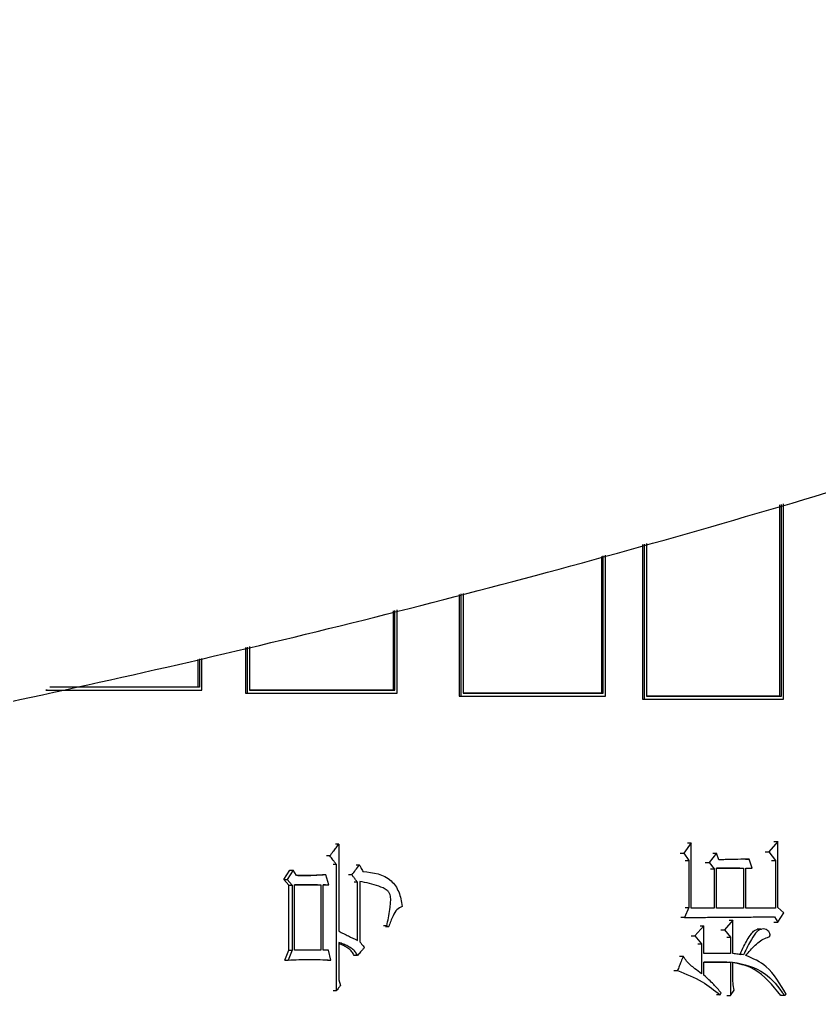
# Model space of a CAD drawing. Header units: millimetres. Extents: x 2371 to 4515, y 843 to 2359.
# Drawn here: x 3261.54 to 3274.73, y 1077.69 to 1093.79 of the extents above; entities that cross this region are included whole.
import ezdxf

# ---------------------------------------------------------------- set-up
doc = ezdxf.new("R2010")
doc.units = ezdxf.units.MM

msp = doc.modelspace()

# ---------------------------------------------------------------- linework, layer by layer
at = {"color": 7, "linetype": 'Continuous', "lineweight": 25}
for p, q in [((3274.077, 1085.783), (3274.077, 1082.629)), ((3274.108, 1082.629), (3274.108, 1085.792)), ((3274.143, 1082.579), (3274.143, 1085.802)), ((3271.815, 1085.13), (3271.815, 1082.579)), ((3271.844, 1085.139), (3271.844, 1082.579)), ((3271.881, 1085.149), (3271.881, 1082.629)), ((3271.136, 1084.934), (3271.136, 1082.679)), ((3271.165, 1082.679), (3271.165, 1084.943)), ((3271.202, 1082.629), (3271.202, 1084.953)), ((3268.818, 1084.315), (3268.818, 1082.629)), ((3268.856, 1084.324), (3268.856, 1082.679)), ((3268.79, 1084.308), (3268.79, 1082.629)), ((3267.701, 1084.037), (3267.701, 1082.729)), ((3267.729, 1082.729), (3267.729, 1084.044)), ((3267.766, 1082.679), (3267.766, 1084.053)), ((3265.266, 1083.432), (3265.266, 1082.679)), ((3265.291, 1083.438), (3265.291, 1082.679)), ((3265.33, 1083.448), (3265.33, 1082.729)), ((3264.477, 1083.236), (3264.477, 1082.779)), ((3264.503, 1083.242), (3264.503, 1082.779)), ((3264.542, 1082.729), (3264.542, 1083.252)), ((3261.969, 1082.729), (3264.516, 1082.729)), ((3261.993, 1082.729), (3261.969, 1082.729)), ((3264.503, 1082.779), (3264.477, 1082.779)), ((3264.516, 1082.729), (3264.542, 1082.729)), ((3267.701, 1082.729), (3267.729, 1082.729)), ((3265.266, 1082.679), (3265.704, 1082.679)), ((3265.266, 1082.679), (3265.291, 1082.679)), ((3265.907, 1082.679), (3267.739, 1082.679)), ((3267.739, 1082.679), (3267.766, 1082.679)), ((3268.79, 1082.629), (3271.172, 1082.629)), ((3268.79, 1082.629), (3268.818, 1082.629)), ((3271.136, 1082.679), (3271.165, 1082.679)), ((3271.172, 1082.629), (3271.202, 1082.629)), ((3271.815, 1082.579), (3274.112, 1082.579)), ((3271.815, 1082.579), (3271.844, 1082.579)), ((3274.077, 1082.629), (3274.108, 1082.629)), ((3274.112, 1082.579), (3274.143, 1082.579)), ((3266.804, 1080.188), (3266.751, 1080.188)), ((3266.804, 1080.188), (3266.804, 1078.749)), ((3272.618, 1080.21), (3272.494, 1080.037)), ((3272.558, 1080.21), (3272.618, 1080.21)), ((3272.618, 1079.128), (3272.618, 1080.21)), ((3274.047, 1080.231), (3273.902, 1080.058)), ((3273.984, 1080.231), (3274.047, 1080.231)), ((3274.047, 1079.139), (3274.047, 1080.231)), ((3266.656, 1079.993), (3266.602, 1079.993)), ((3272.434, 1080.037), (3272.494, 1080.037)), ((3272.494, 1080.037), (3272.58, 1079.918)), ((3273.036, 1080.037), (3272.912, 1079.885)), ((3272.975, 1080.037), (3273.036, 1080.037)), ((3273.074, 1079.928), (3273.036, 1080.037)), ((3273.84, 1080.058), (3273.902, 1080.058)), ((3273.902, 1080.058), (3274.009, 1079.918)), ((3266.763, 1079.853), (3266.71, 1079.853)), ((3266.763, 1077.765), (3266.763, 1079.853)), ((3267.143, 1079.842), (3267.089, 1079.842)), ((3272.519, 1079.918), (3272.58, 1079.918)), ((3272.58, 1079.918), (3272.58, 1079.139)), ((3272.851, 1079.885), (3272.912, 1079.885)), ((3272.912, 1079.885), (3272.997, 1079.777)), ((3273.512, 1079.939), (3273.574, 1079.939)), ((3273.627, 1079.788), (3273.574, 1079.939)), ((3273.946, 1079.918), (3274.009, 1079.918)), ((3274.009, 1079.918), (3274.009, 1079.128)), ((3265.897, 1079.604), (3265.997, 1079.755)), ((3266.049, 1079.755), (3265.949, 1079.604)), ((3265.997, 1079.755), (3266.049, 1079.755)), ((3266.107, 1079.669), (3266.049, 1079.755)), ((3266.589, 1079.68), (3266.536, 1079.68)), ((3266.639, 1079.517), (3266.589, 1079.68)), ((3267.019, 1079.68), (3266.966, 1079.68)), ((3272.936, 1079.777), (3272.997, 1079.777)), ((3272.997, 1079.777), (3272.997, 1079.128)), ((3273.036, 1079.128), (3273.036, 1079.788)), ((3273.036, 1079.788), (3273.482, 1079.788)), ((3273.42, 1079.788), (3273.036, 1079.788)), ((3273.42, 1079.788), (3273.482, 1079.788)), ((3273.482, 1079.788), (3273.482, 1079.128)), ((3273.52, 1079.788), (3273.627, 1079.788)), ((3273.52, 1079.128), (3273.52, 1079.788)), ((3273.565, 1079.788), (3273.627, 1079.788)), ((3265.897, 1079.604), (3265.949, 1079.604)), ((3265.98, 1079.507), (3265.897, 1079.604)), ((3265.949, 1079.604), (3266.032, 1079.507)), ((3265.98, 1079.507), (3266.032, 1079.507)), ((3265.98, 1078.436), (3265.98, 1079.507)), ((3266.032, 1079.507), (3266.032, 1078.436)), ((3266.074, 1078.436), (3266.074, 1079.517)), ((3266.074, 1079.517), (3266.506, 1079.517)), ((3266.453, 1079.517), (3266.074, 1079.517)), ((3266.453, 1079.517), (3266.506, 1079.517)), ((3266.506, 1079.517), (3266.506, 1078.436)), ((3266.548, 1078.436), (3266.548, 1079.517)), ((3266.548, 1079.517), (3266.639, 1079.517)), ((3266.586, 1079.517), (3266.548, 1079.517)), ((3266.586, 1079.517), (3266.639, 1079.517)), ((3267.11, 1079.561), (3267.056, 1079.561)), ((3267.11, 1078.598), (3267.11, 1079.561)), ((3267.151, 1079.571), (3267.151, 1078.576)), ((3272.58, 1079.139), (3272.51, 1078.977)), ((3272.997, 1079.128), (3272.618, 1079.128)), ((3273.482, 1079.128), (3273.036, 1079.128)), ((3274.009, 1079.128), (3273.52, 1079.128)), ((3274.146, 1079.052), (3274.047, 1079.139)), ((3274.047, 1078.901), (3274.146, 1079.052)), ((3272.51, 1078.977), (3272.449, 1078.977)), ((3273.305, 1078.933), (3273.167, 1078.771)), ((3273.244, 1078.933), (3273.305, 1078.933)), ((3273.305, 1078.382), (3273.305, 1078.933)), ((3273.984, 1078.901), (3274.047, 1078.901)), ((3273.994, 1078.987), (3274.047, 1078.901)), ((3267.595, 1078.836), (3267.541, 1078.836)), ((3267.574, 1078.825), (3267.628, 1078.825)), ((3267.595, 1078.836), (3267.628, 1078.825)), ((3272.827, 1078.836), (3272.68, 1078.674)), ((3272.766, 1078.836), (3272.827, 1078.836)), ((3272.827, 1078.382), (3272.827, 1078.836)), ((3273.105, 1078.771), (3273.167, 1078.771)), ((3273.167, 1078.771), (3273.267, 1078.652)), ((3273.77, 1078.782), (3273.707, 1078.782)), ((3266.804, 1078.565), (3266.804, 1077.949)), ((3272.62, 1078.674), (3272.68, 1078.674)), ((3272.68, 1078.674), (3272.789, 1078.544)), ((3272.728, 1078.544), (3272.789, 1078.544)), ((3272.789, 1078.544), (3272.789, 1078.046)), ((3273.205, 1078.652), (3273.267, 1078.652)), ((3273.267, 1078.652), (3273.267, 1078.382)), ((3265.913, 1078.273), (3265.98, 1078.436)), ((3266.032, 1078.436), (3265.966, 1078.273)), ((3265.98, 1078.436), (3266.032, 1078.436)), ((3266.506, 1078.436), (3266.074, 1078.436)), ((3266.631, 1078.436), (3266.548, 1078.436)), ((3266.672, 1078.273), (3266.631, 1078.436)), ((3273.267, 1078.382), (3272.827, 1078.382)), ((3265.913, 1078.273), (3265.966, 1078.273)), ((3266.619, 1078.273), (3266.672, 1078.273)), ((3267.11, 1078.349), (3267.056, 1078.349)), ((3272.426, 1078.338), (3272.486, 1078.338)), ((3272.827, 1078.241), (3273.267, 1078.241)), ((3272.827, 1078.025), (3272.827, 1078.241)), ((3273.205, 1078.241), (3272.827, 1078.241)), ((3273.205, 1078.241), (3273.267, 1078.241)), ((3273.267, 1078.241), (3273.267, 1077.689)), ((3273.305, 1077.992), (3273.305, 1078.241)), ((3272.333, 1078.1), (3272.393, 1078.1)), ((3266.804, 1077.949), (3266.829, 1077.852)), ((3266.763, 1077.765), (3266.71, 1077.765)), ((3273.097, 1077.7), (3273.113, 1077.733)), ((3273.267, 1077.689), (3273.328, 1077.776)), ((3274.161, 1077.689), (3274.184, 1077.711))]:
    msp.add_line(p, q, dxfattribs=at)
at = {"color": 7, "linetype": 'Continuous', "lineweight": 25, "flags": 128}
for points in [[(3272.519, 1079.139), (3272.534, 1079.139), (3272.549, 1079.139), (3272.58, 1079.139)], [(3273.097, 1077.7), (3273.074, 1077.7), (3273.055, 1077.7), (3273.036, 1077.7)], [(3273.205, 1077.689), (3273.22, 1077.689), (3273.236, 1077.689), (3273.267, 1077.689)], [(3274.161, 1077.689), (3274.138, 1077.689), (3274.118, 1077.689), (3274.098, 1077.689)]]:
    msp.add_lwpolyline(points, dxfattribs=at)
at = {"color": 7, "linetype": 'Continuous', "lineweight": 25}
for points, knots in [([(3225.482, 1078.805), (3228.043, 1078.83), (3231.623, 1078.865), (3236.892, 1079.144), (3241.357, 1079.479), (3246.673, 1080.044), (3252.242, 1080.818), (3258.055, 1081.828), (3264.026, 1083.084), (3270.102, 1084.595), (3276.24, 1086.365), (3282.406, 1088.399), (3288.569, 1090.699), (3294.706, 1093.264), (3300.794, 1096.094), (3306.814, 1099.188), (3312.746, 1102.543), (3318.575, 1106.155), (3324.285, 1110.021), (3329.861, 1114.135), (3335.288, 1118.492), (3340.554, 1123.086), (3345.645, 1127.911), (3350.55, 1132.958), (3355.257, 1138.221), (3359.755, 1143.691), (3364.033, 1149.36), (3368.081, 1155.217), (3371.891, 1161.253), (3375.453, 1167.459), (3378.758, 1173.824), (3381.799, 1180.336), (3384.568, 1186.986), (3387.058, 1193.76), (3389.264, 1200.648), (3391.178, 1207.637), (3392.797, 1214.714), (3394.115, 1221.868), (3395.128, 1229.085), (3395.832, 1236.352), (3396.225, 1243.656), (3396.304, 1250.984), (3396.067, 1258.322), (3395.513, 1265.657), (3394.641, 1272.974), (3393.45, 1280.261), (3391.942, 1287.504), (3390.117, 1294.689), (3387.977, 1301.802), (3385.523, 1308.829), (3382.758, 1315.758), (3379.685, 1322.574), (3376.308, 1329.265), (3372.631, 1335.816), (3368.657, 1342.216), (3364.392, 1348.452), (3359.841, 1354.51), (3355.009, 1360.378), (3349.902, 1366.045), (3344.525, 1371.497), (3339.078, 1376.545), (3333.605, 1381.197), (3328.147, 1385.466), (3322.522, 1389.509), (3316.74, 1393.317), (3310.813, 1396.885), (3304.75, 1400.207), (3298.565, 1403.278), (3292.268, 1406.091), (3285.874, 1408.643), (3279.399, 1410.929), (3272.862, 1412.945), (3266.287, 1414.688), (3259.714, 1416.153), (3253.22, 1417.334), (3246.93, 1418.231), (3241.407, 1418.815), (3236.524, 1419.182), (3231.7, 1419.422), (3225.725, 1419.539), (3220.209, 1419.429), (3214.939, 1419.157), (3210.475, 1418.82), (3205.159, 1418.255), (3199.59, 1417.481), (3193.776, 1416.471), (3187.805, 1415.215), (3181.729, 1413.705), (3175.591, 1411.934), (3169.426, 1409.9), (3163.262, 1407.6), (3157.126, 1405.035), (3151.038, 1402.205), (3145.018, 1399.111), (3139.085, 1395.756), (3133.256, 1392.144), (3127.546, 1388.278), (3121.971, 1384.164), (3116.544, 1379.807), (3111.278, 1375.213), (3106.187, 1370.388), (3101.282, 1365.341), (3096.575, 1360.078), (3092.077, 1354.608), (3087.799, 1348.94), (3083.75, 1343.082), (3079.94, 1337.046), (3076.379, 1330.84), (3073.074, 1324.475), (3070.031, 1317.963), (3067.269, 1311.312), (3064.932, 1305.03), (3063.654, 1300.924), (3063.09, 1299.116)], [0, 0, 0, 0, 0.010207, 0.014274, 0.021037, 0.028056, 0.035587, 0.043451, 0.051578, 0.059911, 0.06841, 0.077044, 0.085791, 0.094634, 0.103558, 0.112554, 0.121612, 0.130726, 0.13989, 0.149098, 0.158347, 0.167633, 0.176954, 0.186306, 0.195688, 0.205098, 0.214535, 0.223996, 0.233481, 0.242989, 0.252518, 0.262068, 0.271639, 0.281229, 0.290838, 0.300466, 0.310113, 0.319778, 0.329461, 0.339162, 0.348881, 0.358618, 0.368373, 0.378146, 0.387938, 0.397748, 0.407578, 0.417427, 0.427296, 0.437185, 0.447097, 0.457031, 0.466988, 0.47697, 0.486979, 0.497016, 0.507082, 0.517181, 0.527315, 0.537488, 0.547704, 0.556915, 0.566123, 0.575327, 0.584526, 0.593719, 0.602905, 0.612082, 0.621247, 0.630396, 0.639524, 0.64862, 0.657668, 0.666638, 0.675463, 0.683979, 0.691963, 0.697606, 0.703501, 0.71122, 0.721427, 0.725494, 0.732257, 0.739276, 0.746807, 0.754671, 0.762798, 0.771131, 0.77963, 0.788264, 0.797011, 0.805853, 0.814778, 0.823774, 0.832832, 0.841946, 0.85111, 0.860318, 0.869567, 0.878853, 0.888174, 0.897526, 0.906908, 0.916318, 0.925755, 0.935216, 0.944701, 0.954208, 0.963738, 0.973288, 0.982858, 0.992449, 1, 1, 1, 1]), ([(3261.993, 1082.729), (3262.25, 1082.729), (3262.764, 1082.729), (3263.615, 1082.729), (3264.205, 1082.729), (3264.542, 1082.729)], [0, 0, 0, 0, 0.300085, 0.60017, 1, 1, 1, 1]), ([(3264.503, 1082.779), (3264.25, 1082.779), (3263.744, 1082.779), (3262.921, 1082.779), (3262.349, 1082.779), (3262.033, 1082.779)], [0, 0, 0, 0, 0.309667, 0.619333, 1, 1, 1, 1]), ([(3264.477, 1082.779), (3264.273, 1082.779), (3263.866, 1082.779), (3263.053, 1082.779), (3262.439, 1082.779), (3262.033, 1082.779)], [0, 0, 0, 0, 0.252458, 0.504916, 1, 1, 1, 1]), ([(3265.33, 1082.729), (3265.58, 1082.729), (3266.08, 1082.729), (3266.88, 1082.729), (3267.427, 1082.729), (3267.729, 1082.729)], [0, 0, 0, 0, 0.309667, 0.619333, 1, 1, 1, 1]), ([(3267.701, 1082.729), (3267.503, 1082.729), (3267.108, 1082.729), (3266.32, 1082.729), (3265.724, 1082.729), (3265.33, 1082.729)], [0, 0, 0, 0, 0.252756, 0.505512, 1, 1, 1, 1]), ([(3265.291, 1082.679), (3265.541, 1082.679), (3266.041, 1082.679), (3266.867, 1082.679), (3267.44, 1082.679), (3267.766, 1082.679)], [0, 0, 0, 0, 0.300085, 0.60017, 1, 1, 1, 1]), ([(3268.818, 1082.629), (3269.059, 1082.629), (3269.541, 1082.629), (3270.337, 1082.629), (3270.887, 1082.629), (3271.202, 1082.629)], [0, 0, 0, 0, 0.300085, 0.60017, 1, 1, 1, 1]), ([(3268.856, 1082.679), (3269.097, 1082.679), (3269.579, 1082.679), (3270.349, 1082.679), (3270.875, 1082.679), (3271.165, 1082.679)], [0, 0, 0, 0, 0.30968, 0.61936, 1, 1, 1, 1]), ([(3271.136, 1082.679), (3270.945, 1082.679), (3270.565, 1082.679), (3269.808, 1082.679), (3269.235, 1082.679), (3268.856, 1082.679)], [0, 0, 0, 0, 0.2531118, 0.5062236, 1, 1, 1, 1]), ([(3271.844, 1082.579), (3272.077, 1082.579), (3272.543, 1082.579), (3273.31, 1082.579), (3273.841, 1082.579), (3274.143, 1082.579)], [0, 0, 0, 0, 0.300085, 0.60017, 1, 1, 1, 1]), ([(3271.881, 1082.629), (3272.113, 1082.629), (3272.578, 1082.629), (3273.322, 1082.629), (3273.829, 1082.629), (3274.108, 1082.629)], [0, 0, 0, 0, 0.30968, 0.61936, 1, 1, 1, 1]), ([(3274.077, 1082.629), (3273.894, 1082.629), (3273.527, 1082.629), (3272.798, 1082.629), (3272.245, 1082.629), (3271.881, 1082.629)], [0, 0, 0, 0, 0.2534485, 0.506897, 1, 1, 1, 1]), ([(3266.656, 1079.993), (3266.675, 1080.018), (3266.709, 1080.063), (3266.759, 1080.128), (3266.789, 1080.168), (3266.804, 1080.188)], [0, 0, 0, 0, 0.384573, 0.692287, 1, 1, 1, 1]), ([(3266.763, 1079.853), (3266.754, 1079.865), (3266.734, 1079.89), (3266.699, 1079.937), (3266.672, 1079.971), (3266.656, 1079.993)], [0, 0, 0, 0, 0.266245, 0.532491, 1, 1, 1, 1]), ([(3267.019, 1079.68), (3267.04, 1079.707), (3267.081, 1079.761), (3267.122, 1079.815), (3267.143, 1079.842)], [0, 0, 0, 0, 0.499999, 1, 1, 1, 1]), ([(3267.143, 1079.842), (3267.151, 1079.828), (3267.164, 1079.803), (3267.183, 1079.767), (3267.195, 1079.745), (3267.201, 1079.734)], [0, 0, 0, 0, 0.39043, 0.695215, 1, 1, 1, 1]), ([(3273.574, 1079.939), (3273.512, 1079.938), (3273.447, 1079.937), (3273.378, 1079.935), (3273.362, 1079.935), (3273.347, 1079.934), (3273.332, 1079.934), (3273.316, 1079.934), (3273.301, 1079.933), (3273.282, 1079.933), (3273.266, 1079.933), (3273.251, 1079.932), (3273.235, 1079.932), (3273.22, 1079.932), (3273.193, 1079.931), (3273.146, 1079.93), (3273.102, 1079.929), (3273.074, 1079.928)], [0, 0, 0, 0, 0.369844, 0.392959, 0.416074, 0.462305, 0.48542, 0.508535, 0.554765, 0.577881, 0.624111, 0.647226, 0.670342, 0.716572, 0.739687, 0.832148, 1, 1, 1, 1]), ([(3266.589, 1079.68), (3266.585, 1079.679), (3266.577, 1079.679), (3266.565, 1079.678), (3266.554, 1079.678), (3266.542, 1079.677), (3266.53, 1079.676), (3266.518, 1079.676), (3266.508, 1079.675), (3266.498, 1079.675), (3266.488, 1079.674), (3266.476, 1079.674), (3266.46, 1079.673), (3266.445, 1079.672), (3266.429, 1079.672), (3266.417, 1079.671), (3266.401, 1079.671), (3266.385, 1079.671), (3266.369, 1079.67), (3266.357, 1079.67), (3266.341, 1079.67), (3266.325, 1079.669), (3266.309, 1079.669), (3266.294, 1079.669), (3266.278, 1079.669), (3266.262, 1079.669), (3266.25, 1079.669), (3266.238, 1079.669), (3266.226, 1079.669), (3266.216, 1079.669), (3266.208, 1079.669), (3266.2, 1079.669), (3266.192, 1079.669), (3266.184, 1079.669), (3266.178, 1079.669), (3266.172, 1079.669), (3266.164, 1079.669), (3266.156, 1079.669), (3266.148, 1079.669), (3266.14, 1079.669), (3266.132, 1079.669), (3266.124, 1079.669), (3266.117, 1079.669), (3266.111, 1079.669), (3266.107, 1079.669)], [0, 0, 0, 0, 0.024742, 0.049483, 0.074225, 0.098967, 0.123709, 0.14845, 0.173192, 0.185563, 0.210305, 0.235047, 0.259788, 0.309272, 0.334014, 0.358756, 0.383497, 0.432981, 0.457723, 0.482464, 0.507206, 0.55669, 0.581431, 0.606173, 0.655657, 0.680399, 0.70514, 0.729882, 0.754624, 0.779366, 0.791736, 0.804107, 0.828849, 0.84122, 0.853591, 0.865962, 0.878333, 0.903074, 0.915445, 0.927816, 0.952558, 0.964929, 0.9773, 1, 1, 1, 1]), ([(3266.125, 1079.669), (3266.134, 1079.669), (3266.206, 1079.669), (3266.343, 1079.67), (3266.472, 1079.677), (3266.536, 1079.68)], [0, 0, 0, 0, 0.061457, 0.530599, 1, 1, 1, 1]), ([(3267.11, 1079.561), (3267.101, 1079.573), (3267.081, 1079.599), (3267.05, 1079.639), (3267.03, 1079.666), (3267.019, 1079.68)], [0, 0, 0, 0, 0.314653, 0.657326, 1, 1, 1, 1]), ([(3267.201, 1079.734), (3267.371, 1079.716), (3267.611, 1079.69), (3267.809, 1079.401), (3267.836, 1079.242), (3267.849, 1079.16)], [0, 0, 0, 0, 0.544628, 0.767125, 1, 1, 1, 1]), ([(3267.595, 1078.836), (3267.615, 1078.926), (3267.638, 1079.036), (3267.655, 1079.178), (3267.662, 1079.259), (3267.658, 1079.339), (3267.632, 1079.396), (3267.571, 1079.451), (3267.409, 1079.517), (3267.256, 1079.549), (3267.151, 1079.571)], [0, 0, 0, 0, 0.237785, 0.287938, 0.366632, 0.446055, 0.486951, 0.527634, 0.676721, 1, 1, 1, 1]), ([(3267.849, 1079.16), (3267.818, 1079.145), (3267.755, 1079.113), (3267.684, 1078.985), (3267.649, 1078.886), (3267.628, 1078.825)], [0, 0, 0, 0, 0.267599, 0.548584, 1, 1, 1, 1]), ([(3272.51, 1078.977), (3272.594, 1078.977), (3272.762, 1078.978), (3273.014, 1078.98), (3273.222, 1078.981), (3273.431, 1078.983), (3273.615, 1078.984), (3273.816, 1078.986), (3273.935, 1078.987), (3273.994, 1078.987)], [0, 0, 0, 0, 0.168661, 0.337321, 0.505982, 0.590312, 0.758972, 0.879486, 1, 1, 1, 1]), ([(3266.804, 1078.749), (3266.831, 1078.736), (3266.883, 1078.71), (3266.985, 1078.66), (3267.061, 1078.622), (3267.11, 1078.598)], [0, 0, 0, 0, 0.257226, 0.514452, 1, 1, 1, 1]), ([(3273.42, 1078.36), (3273.442, 1078.408), (3273.498, 1078.527), (3273.575, 1078.668), (3273.656, 1078.762), (3273.714, 1078.787), (3273.754, 1078.791), (3273.773, 1078.782), (3273.776, 1078.781)], [0, 0, 0, 0, 0.254536, 0.632229, 0.777226, 0.880906, 0.984274, 1, 1, 1, 1]), ([(3273.52, 1078.349), (3273.57, 1078.408), (3273.67, 1078.525), (3273.803, 1078.63), (3273.89, 1078.648), (3273.909, 1078.661), (3273.915, 1078.668), (3273.919, 1078.677), (3273.92, 1078.688), (3273.917, 1078.705), (3273.907, 1078.731), (3273.886, 1078.759), (3273.851, 1078.782), (3273.806, 1078.79), (3273.754, 1078.781), (3273.681, 1078.73), (3273.593, 1078.588), (3273.525, 1078.454), (3273.485, 1078.366), (3273.482, 1078.36)], [0, 0, 0, 0, 0.1816274, 0.3648767, 0.405345, 0.4147082, 0.422096, 0.4282549, 0.4343873, 0.4449704, 0.4640389, 0.4945585, 0.5248763, 0.5682608, 0.613388, 0.6632908, 0.7870954, 0.9853916, 1, 1, 1, 1]), ([(3267.11, 1078.349), (3267.099, 1078.371), (3267.076, 1078.414), (3267.02, 1078.464), (3266.954, 1078.503), (3266.88, 1078.538), (3266.83, 1078.556), (3266.804, 1078.565)], [0, 0, 0, 0, 0.176065, 0.348002, 0.566634, 0.783694, 1, 1, 1, 1]), ([(3267.056, 1078.349), (3267.045, 1078.371), (3267.022, 1078.414), (3266.966, 1078.464), (3266.9, 1078.503), (3266.844, 1078.53), (3266.812, 1078.542), (3266.804, 1078.545)], [0, 0, 0, 0, 0.208214, 0.411477, 0.669881, 0.9264, 1, 1, 1, 1]), ([(3267.151, 1078.576), (3267.161, 1078.564), (3267.178, 1078.541), (3267.203, 1078.509), (3267.218, 1078.489), (3267.225, 1078.479)], [0, 0, 0, 0, 0.384577, 0.692287, 1, 1, 1, 1]), ([(3267.225, 1078.479), (3267.215, 1078.467), (3267.195, 1078.444), (3267.156, 1078.401), (3267.128, 1078.369), (3267.11, 1078.349)], [0, 0, 0, 0, 0.267463, 0.534927, 1, 1, 1, 1]), ([(3273.482, 1078.36), (3273.452, 1078.364), (3273.408, 1078.369), (3273.349, 1078.376), (3273.32, 1078.38), (3273.305, 1078.382)], [0, 0, 0, 0, 0.499999, 0.749999, 1, 1, 1, 1]), ([(3265.966, 1078.273), (3266.025, 1078.276), (3266.144, 1078.282), (3266.38, 1078.287), (3266.556, 1078.279), (3266.672, 1078.273)], [0, 0, 0, 0, 0.252085, 0.504198, 1, 1, 1, 1]), ([(3272.486, 1078.338), (3272.475, 1078.308), (3272.453, 1078.253), (3272.422, 1078.174), (3272.403, 1078.125), (3272.393, 1078.1)], [0, 0, 0, 0, 0.380374, 0.690187, 1, 1, 1, 1]), ([(3272.789, 1078.046), (3272.752, 1078.074), (3272.691, 1078.121), (3272.608, 1078.188), (3272.539, 1078.253), (3272.504, 1078.31), (3272.486, 1078.338)], [0, 0, 0, 0, 0.336864, 0.555373, 0.775639, 1, 1, 1, 1]), ([(3274.098, 1077.689), (3273.961, 1077.858), (3273.719, 1078.157), (3273.387, 1078.216), (3273.243, 1078.241)], [0, 0, 0, 0, 0.566016, 1, 1, 1, 1]), ([(3273.305, 1078.241), (3273.49, 1078.203), (3273.824, 1078.134), (3274.057, 1077.827), (3274.161, 1077.689)], [0, 0, 0, 0, 0.551707, 1, 1, 1, 1]), ([(3274.184, 1077.711), (3274.086, 1077.881), (3273.914, 1078.182), (3273.639, 1078.299), (3273.52, 1078.349)], [0, 0, 0, 0, 0.56753, 1, 1, 1, 1]), ([(3272.393, 1078.1), (3272.531, 1078.046), (3272.78, 1077.948), (3273, 1077.776), (3273.097, 1077.7)], [0, 0, 0, 0, 0.556947, 1, 1, 1, 1]), ([(3273.113, 1077.733), (3273.072, 1077.78), (3273.007, 1077.855), (3272.91, 1077.95), (3272.855, 1078), (3272.827, 1078.025)], [0, 0, 0, 0, 0.450179, 0.7248935, 1, 1, 1, 1]), ([(3273.328, 1077.776), (3273.321, 1077.816), (3273.307, 1077.887), (3273.306, 1077.96), (3273.305, 1077.992)], [0, 0, 0, 0, 0.558835, 1, 1, 1, 1]), ([(3266.829, 1077.852), (3266.82, 1077.839), (3266.804, 1077.819), (3266.782, 1077.79), (3266.769, 1077.773), (3266.763, 1077.765)], [0, 0, 0, 0, 0.42836, 0.71418, 1, 1, 1, 1])]:
    msp.add_open_spline(points, degree=3, knots=knots, dxfattribs=at)

doc.saveas('drawing.dxf')
